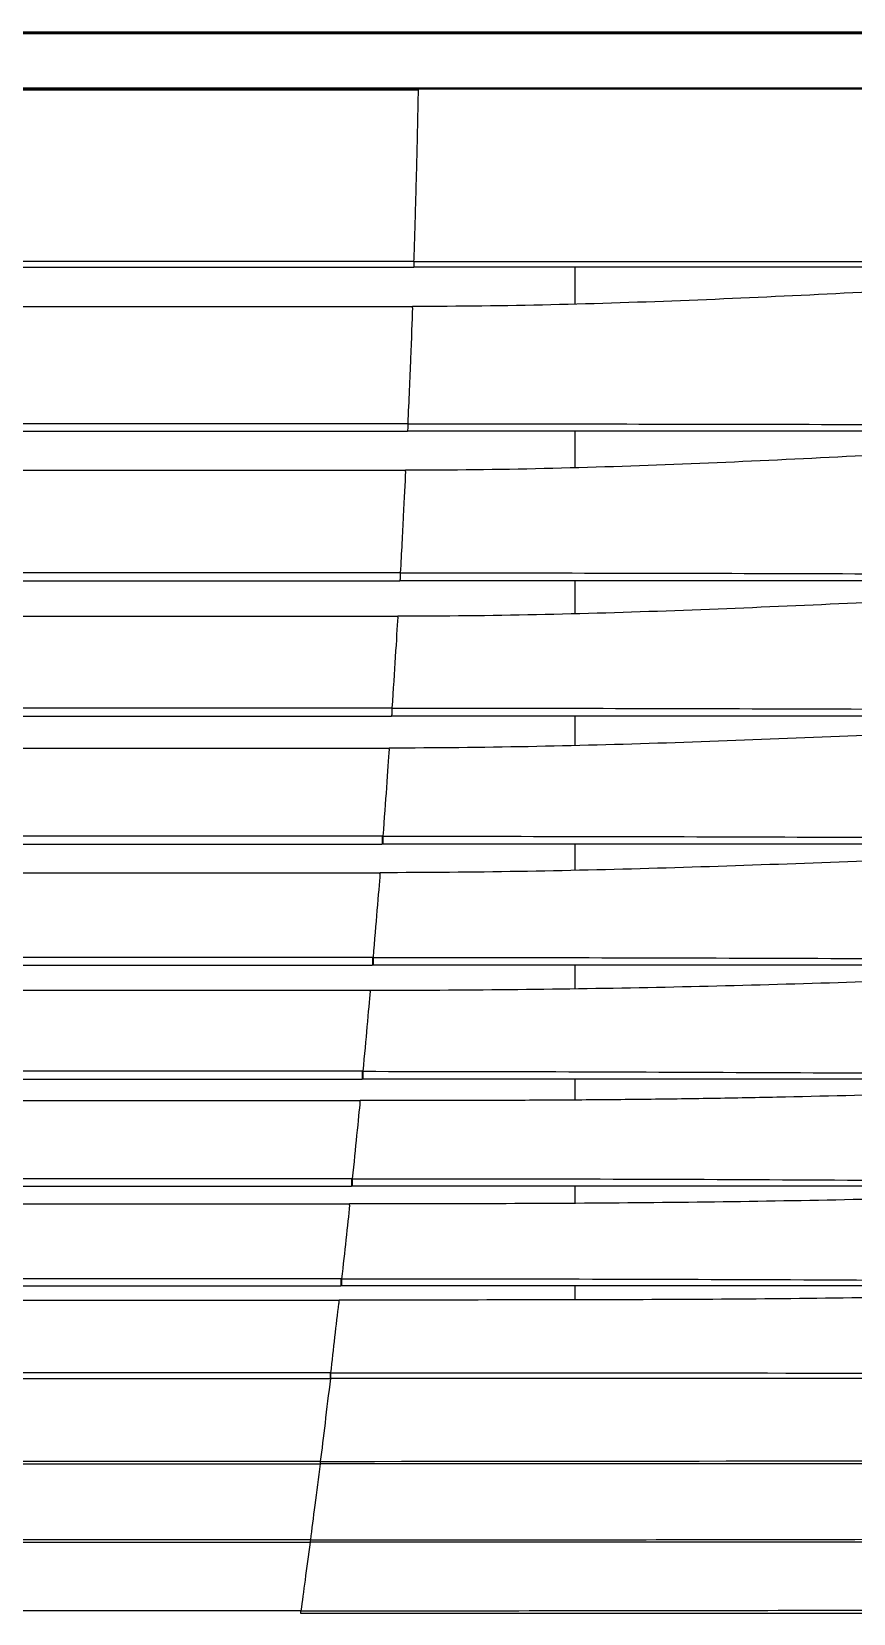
# Model space of a CAD drawing. Header units: millimetres. Extents: x 11242 to 497835, y 4200 to 105100.
# Drawn here: x 254177.9 to 254293.3, y 23047 to 23269.1 of the extents above; entities that cross this region are included whole.
import ezdxf

# ---------------------------------------------------------------- set-up
doc = ezdxf.new("R2010")
doc.units = ezdxf.units.MM
doc.header["$LTSCALE"] = 200
for name, color, linetype in [('# LG-AIRCON', 240, 'Continuous'), ('# 냉난방설비', 4, 'Continuous'), ('도어표현', 4, 'Continuous')]:
    doc.layers.add(name, color=color, linetype=linetype)

# ---------------------------------------------------------------- blocks, each defined once
blk = doc.blocks.new('A$C7F214049')
at = {"layer": '# LG-AIRCON', "color": 0}
for p, q in [((923.8, 189.8), (236.16, 189.8)), ((236.16, 189), (923.8, 189)), ((946.38, 189), (946.38, 183.88)), ((797.28, 183.5), (923.59, 183.5)), ((922.92, 167.02), (237.04, 167.02)), ((237.08, 166), (922.88, 166)), ((946.38, 166), (946.38, 160.85)), ((797.28, 160.5), (922.59, 160.5)), ((921.87, 146.1), (238.09, 146.1)), ((238.15, 145), (921.81, 145)), ((946.38, 145), (946.38, 140.36)), ((797.28, 140), (921.51, 140)), ((920.71, 127.11), (239.25, 127.11)), ((239.33, 126), (920.63, 126)), ((946.38, 125.98), (946.38, 121.84)), ((797.28, 121.5), (920.32, 121.5)), ((919.34, 109.12), (240.62, 109.12)), ((240.62, 108), (919.34, 108)), ((946.38, 107.98), (946.38, 104.34)), ((797.28, 104), (919.03, 104)), ((917.96, 92.11), (242, 92.11)), ((242, 91), (917.96, 91)), ((946.38, 91), (946.38, 87.73)), ((797.28, 87.5), (917.65, 87.5)), ((916.51, 76.11), (243.45, 76.11)), ((243.45, 75), (916.51, 75)), ((946.38, 74.99), (946.38, 72.08)), ((797.28, 72), (916.22, 72)), ((915.03, 61.03), (244.93, 61.03)), ((244.93, 60), (915.03, 60)), ((946.38, 60), (946.38, 57.62)), ((797.28, 57.5), (914.72, 57.5)), ((913.53, 46.98), (246.43, 46.98)), ((246.43, 46), (913.53, 46)), ((946.38, 46), (946.38, 44.06)), ((797.28, 44), (913.28, 44)), ((912.09, 33.76), (247.87, 33.76)), ((247.87, 33), (912.09, 33)), ((910.64, 21.35), (249.32, 21.35)), ((249.36, 21), (910.6, 21)), ((909.24, 10.33), (250.72, 10.33)), ((250.76, 10), (909.2, 10)), ((907.91, 0.36), (252.05, 0.36))]:
    blk.add_line(p, q, dxfattribs=at)
for points, knots in [([(580, 222.08), (580.13, 222.08), (580.27, 222.08), (580.93, 222.08), (581.47, 222.08), (584.13, 222.08), (586.27, 222.08), (596.93, 222.08), (605.47, 222.08), (648.13, 222.08), (682.27, 222.08), (785.86, 222.08), (855.33, 222.07), (924.79, 222.08)], [0, 0, 0, 0, 0.00116, 0.00116, 0.005801, 0.005801, 0.024363, 0.024363, 0.098611, 0.098611, 0.395603, 0.395603, 1, 1, 1, 1]), ([(580, 222), (676.56, 222), (773.13, 222), (893.83, 222), (917.97, 222), (966.25, 222), (990.39, 222), (1038.62, 222), (1062.72, 222), (1098.83, 222), (1110.87, 222), (1128.91, 222), (1134.92, 222), (1146.94, 222), (1152.95, 222), (1158.95, 222)], [0, 0, 0, 0, 0.5, 0.5, 0.625, 0.625, 0.75, 0.75, 0.875, 0.875, 0.9375, 0.9375, 0.96875, 0.96875, 1, 1, 1, 1]), ([(580, 221.94), (676.62, 221.94), (773.24, 221.94), (894.01, 221.94), (918.17, 221.94), (966.48, 221.94), (990.64, 221.94), (1038.91, 221.94), (1063.04, 221.94), (1099.14, 221.94), (1111.16, 221.94), (1129.16, 221.94), (1135.15, 221.94), (1147.12, 221.94), (1153.11, 221.94), (1159.05, 221.94)], [0, 0, 0, 0, 0.5, 0.5, 0.625, 0.625, 0.75, 0.75, 0.875, 0.875, 0.9375, 0.9375, 0.96875, 0.96875, 1, 1, 1, 1]), ([(1158.98, 221.8), (1153.03, 221.8), (1147.05, 221.8), (1135.08, 221.8), (1129.09, 221.8), (1111.11, 221.8), (1099.1, 221.8), (1063.02, 221.8), (1038.89, 221.8), (990.61, 221.8), (966.46, 221.8), (918.15, 221.8), (894, 221.8), (773.23, 221.8), (676.61, 221.8), (580, 221.8)], [0, 0, 0, 0, 0.03125, 0.03125, 0.0625, 0.0625, 0.125, 0.125, 0.25, 0.25, 0.375, 0.375, 0.5, 0.5, 1, 1, 1, 1]), ([(924.79, 222.08), (944.36, 222.08), (963.93, 222.08), (1003.07, 222.08), (1022.63, 222.08), (1061.73, 222.09), (1081.25, 222.08), (1110.48, 222.08), (1120.21, 222.08), (1134.78, 222.08), (1139.63, 222.08), (1149.32, 222.07), (1154.16, 222.05), (1158.98, 222.08)], [0, 0, 0, 0, 0.25, 0.25, 0.5, 0.5, 0.75, 0.75, 0.875, 0.875, 0.9375, 0.9375, 1, 1, 1, 1]), ([(1158.97, 221.94), (1154.15, 221.91), (1149.31, 221.93), (1139.62, 221.94), (1134.77, 221.94), (1120.2, 221.94), (1110.47, 221.94), (1081.25, 221.94), (1061.72, 221.95), (1022.63, 221.94), (1003.07, 221.94), (963.93, 221.94), (944.36, 221.94), (924.79, 221.94)], [0, 0, 0, 0, 0.0625, 0.0625, 0.125, 0.125, 0.25, 0.25, 0.5, 0.5, 0.75, 0.75, 1, 1, 1, 1]), ([(580, 214.2), (676.59, 214.2), (773.19, 214.2), (893.93, 214.2), (918.08, 214.2), (966.38, 214.2), (990.53, 214.2), (1038.79, 214.2), (1062.92, 214.2), (1098.99, 214.2), (1111, 214.2), (1128.98, 214.2), (1134.97, 214.2), (1146.93, 214.2), (1152.91, 214.2), (1158.87, 214.2)], [0, 0, 0, 0, 0.5, 0.5, 0.625, 0.625, 0.75, 0.75, 0.875, 0.875, 0.9375, 0.9375, 0.96875, 0.96875, 1, 1, 1, 1]), ([(1158.83, 214), (1152.88, 214), (1146.9, 214), (1134.94, 214), (1128.95, 214), (1110.97, 214), (1098.96, 214), (1062.89, 214), (1038.76, 214), (990.5, 214), (966.35, 214), (918.06, 214), (893.91, 214), (773.18, 214), (676.59, 214), (580, 214)], [0, 0, 0, 0, 0.03125, 0.03125, 0.0625, 0.0625, 0.125, 0.125, 0.25, 0.25, 0.375, 0.375, 0.5, 0.5, 1, 1, 1, 1]), ([(985.52, 214), (978.88, 214), (967.31, 214), (952.49, 214), (942.75, 214), (937.95, 214), (936.39, 214)], [0, 0, 0, 0, 0.405148, 0.706844, 0.905122, 1, 1, 1, 1]), ([(923.8, 189.8), (941.89, 189.8), (959.98, 189.8), (996.14, 189.8), (1014.22, 189.8), (1032.29, 189.8)], [0, 0, 0, 0, 0.5, 0.5, 1, 1, 1, 1]), ([(1032.29, 189), (1014.22, 189), (996.14, 189), (959.98, 189), (941.89, 189), (923.8, 189)], [0, 0, 0, 0, 0.5, 0.5, 1, 1, 1, 1]), ([(1003.75, 186.38), (1002.89, 186.33), (995.58, 185.94), (981.83, 185.21), (962.47, 184.31), (943.05, 183.67), (930.08, 183.5), (923.59, 183.5)], [0, 0, 0, 0, 0.032047, 0.274035, 0.516024, 0.758012, 1, 1, 1, 1]), ([(923.58, 183.31), (923.52, 181.5), (923.34, 176.71), (923.07, 170.32), (922.92, 167.02)], [0, 0, 0, 0, 0.515547, 1, 1, 1, 1]), ([(922.92, 167.02), (922.93, 166.89), (922.93, 166.59), (922.91, 166.12), (922.89, 166.04), (922.88, 166)], [0, 0, 0, 0, 0.280618, 0.614162, 1, 1, 1, 1]), ([(922.92, 167.02), (941.16, 167.02), (959.39, 167), (995.85, 166.92), (1014.08, 166.87), (1032.29, 166.84)], [0, 0, 0, 0, 0.5, 0.5, 1, 1, 1, 1]), ([(1032.29, 166), (1014.07, 166), (995.83, 166), (959.36, 166), (941.12, 166), (922.88, 166)], [0, 0, 0, 0, 0.5, 0.5, 1, 1, 1, 1]), ([(1002.85, 163.38), (1002, 163.33), (994.68, 162.94), (980.92, 162.21), (961.53, 161.31), (942.1, 160.67), (929.12, 160.5), (922.62, 160.5)], [0, 0, 0, 0, 0.032102, 0.274077, 0.516051, 0.758026, 1, 1, 1, 1]), ([(922.61, 160.33), (922.54, 158.74), (922.33, 154.59), (922.03, 148.99), (921.87, 146.1)], [0, 0, 0, 0, 0.520349, 1, 1, 1, 1]), ([(921.87, 146.1), (921.87, 145.95), (921.87, 145.64), (921.85, 145.13), (921.82, 145.04), (921.81, 145)], [0, 0, 0, 0, 0.283259, 0.616718, 1, 1, 1, 1]), ([(1032.29, 145), (1013.89, 145), (995.48, 145), (958.65, 145), (940.23, 145), (921.81, 145)], [0, 0, 0, 0, 0.5, 0.5, 1, 1, 1, 1]), ([(921.87, 146.1), (940.28, 146.1), (958.69, 146.06), (995.5, 145.96), (1013.9, 145.89), (1032.29, 145.85)], [0, 0, 0, 0, 0.5, 0.5, 1, 1, 1, 1]), ([(1001.81, 142.62), (1000.96, 142.57), (993.63, 142.22), (979.85, 141.56), (960.45, 140.74), (941.01, 140.16), (928.01, 140), (921.52, 140)], [0, 0, 0, 0, 0.032065, 0.274049, 0.516032, 0.758016, 1, 1, 1, 1]), ([(921.51, 139.86), (921.43, 138.51), (921.21, 134.85), (920.88, 129.74), (920.71, 127.11)], [0, 0, 0, 0, 0.523659, 1, 1, 1, 1]), ([(920.71, 127.11), (920.71, 126.96), (920.71, 126.65), (920.69, 126.13), (920.65, 126.04), (920.63, 126)], [0, 0, 0, 0, 0.284, 0.61738, 1, 1, 1, 1]), ([(920.71, 127.11), (939.31, 127.11), (957.91, 127.07), (995.11, 126.96), (1013.71, 126.89), (1032.29, 126.84)], [0, 0, 0, 0, 0.5, 0.5, 1, 1, 1, 1]), ([(1032.29, 126), (1013.7, 126), (995.09, 126), (957.87, 126), (939.25, 126), (920.63, 126)], [0, 0, 0, 0, 0.5, 0.5, 1, 1, 1, 1]), ([(1000.68, 123.85), (999.82, 123.82), (992.49, 123.5), (978.7, 122.9), (959.28, 122.17), (939.82, 121.64), (926.83, 121.5), (920.33, 121.5)], [0, 0, 0, 0, 0.032064, 0.274048, 0.516032, 0.758016, 1, 1, 1, 1]), ([(920.32, 121.35), (920.22, 120.01), (919.97, 116.48), (919.62, 111.62), (919.43, 109.12)], [0, 0, 0, 0, 0.524949, 1, 1, 1, 1]), ([(919.34, 109.12), (919.34, 108.88), (919.34, 108.58), (919.34, 108.14), (919.34, 108), (919.34, 108)], [0, 0, 0, 0, 0.500494, 0.500494, 1, 1, 1, 1]), ([(919.43, 109.12), (938.24, 109.12), (957.06, 109.08), (994.69, 108.95), (1013.5, 108.88), (1032.29, 108.82)], [0, 0, 0, 0, 0.5, 0.5, 1, 1, 1, 1]), ([(919.43, 109.12), (919.43, 108.88), (919.43, 108.58), (919.43, 108.14), (919.43, 108), (919.43, 108)], [0, 0, 0, 0, 0.500706, 0.500706, 1, 1, 1, 1]), ([(1032.29, 108), (1013.5, 108), (994.69, 108), (957.06, 108), (938.24, 108), (919.43, 108)], [0, 0, 0, 0, 0.5, 0.5, 1, 1, 1, 1]), ([(999.44, 106.09), (998.58, 106.06), (991.24, 105.78), (977.44, 105.24), (958.01, 104.59), (938.54, 104.12), (925.54, 104), (919.03, 104)], [0, 0, 0, 0, 0.032091, 0.274084, 0.516078, 0.758071, 1, 1, 1, 1]), ([(919.02, 103.86), (918.92, 102.61), (918.65, 99.23), (918.26, 94.53), (918.05, 92.11)], [0, 0, 0, 0, 0.525626, 1, 1, 1, 1]), ([(917.96, 92.11), (917.96, 91.87), (917.96, 91.58), (917.96, 91.14), (917.96, 91), (917.96, 91)], [0, 0, 0, 0, 0.49967, 0.49967, 1, 1, 1, 1]), ([(918.05, 92.11), (937.1, 92.11), (956.15, 92.06), (994.23, 91.93), (1013.27, 91.84), (1032.29, 91.79)], [0, 0, 0, 0, 0.5, 0.5, 1, 1, 1, 1]), ([(918.05, 92.11), (918.05, 91.87), (918.05, 91.58), (918.05, 91.14), (918.05, 91), (918.05, 91)], [0, 0, 0, 0, 0.500045, 0.500045, 1, 1, 1, 1]), ([(917.66, 87.5), (924.17, 87.5), (937.18, 87.57), (956.64, 87.87), (976.07, 88.35), (989.89, 88.8), (997.23, 89.05), (998.1, 89.08)], [0, 0, 0, 0, 0.241875, 0.483824, 0.725773, 0.967722, 1, 1, 1, 1]), ([(1032.29, 91), (1013.27, 91), (994.23, 91), (956.15, 91), (937.1, 91), (918.05, 91)], [0, 0, 0, 0, 0.5, 0.5, 1, 1, 1, 1]), ([(917.64, 87.35), (917.53, 86.14), (917.24, 82.89), (916.83, 78.4), (916.62, 76.11)], [0, 0, 0, 0, 0.526545, 1, 1, 1, 1]), ([(916.51, 76.11), (916.51, 75.87), (916.51, 75.57), (916.51, 75.14), (916.51, 75), (916.51, 75)], [0, 0, 0, 0, 0.499556, 0.499556, 1, 1, 1, 1]), ([(916.62, 76.11), (935.9, 76.11), (955.19, 76.03), (993.75, 75.86), (1013.03, 75.77), (1032.29, 75.73)], [0, 0, 0, 0, 0.5, 0.5, 1, 1, 1, 1]), ([(916.62, 76.11), (916.62, 75.87), (916.62, 75.57), (916.62, 75.14), (916.62, 75), (916.62, 75)], [0, 0, 0, 0, 0.500425, 0.500425, 1, 1, 1, 1]), ([(1032.29, 75), (1013.03, 75), (993.75, 75), (955.19, 75), (935.9, 75), (916.62, 75)], [0, 0, 0, 0, 0.5, 0.5, 1, 1, 1, 1]), ([(916.21, 71.9), (916.11, 70.78), (915.8, 67.62), (915.36, 63.24), (915.13, 61.03)], [0, 0, 0, 0, 0.528584, 1, 1, 1, 1]), ([(996.69, 73.04), (995.85, 73.01), (988.53, 72.79), (977.99, 72.52), (965.03, 72.28), (955.29, 72.15), (945.54, 72.06), (935.77, 72.02), (926, 72), (919.49, 72), (916.23, 72)], [0, 0, 0, 0, 0.03148, 0.273623, 0.394695, 0.515767, 0.636839, 0.757911, 0.878983, 1, 1, 1, 1]), ([(915.13, 61.03), (934.67, 61.03), (954.2, 61.01), (993.26, 60.8), (1012.78, 60.67), (1032.29, 60.64)], [0, 0, 0, 0, 0.5, 0.5, 1, 1, 1, 1]), ([(1032.29, 60), (1012.78, 60), (993.26, 60), (954.2, 60), (934.67, 60), (915.13, 60)], [0, 0, 0, 0, 0.5, 0.5, 1, 1, 1, 1]), ([(995.28, 58.32), (994.45, 58.3), (987.13, 58.12), (973.32, 57.84), (953.83, 57.6), (937.56, 57.52), (924.54, 57.5), (918.03, 57.5), (914.77, 57.5)], [0, 0, 0, 0, 0.031154, 0.273366, 0.515577, 0.757789, 0.878894, 1, 1, 1, 1]), ([(914.75, 57.31), (914.61, 55.99), (914.28, 52.83), (913.85, 48.91), (913.64, 46.98)], [0, 0, 0, 0, 0.526565, 1, 1, 1, 1]), ([(913.64, 46.98), (933.42, 46.98), (953.2, 46.96), (992.75, 46.79), (1012.53, 46.67), (1032.29, 46.63)], [0, 0, 0, 0, 0.5, 0.5, 1, 1, 1, 1]), ([(1032.29, 46), (1012.52, 46), (992.75, 46), (953.2, 46), (933.42, 46), (913.64, 46)], [0, 0, 0, 0, 0.5, 0.5, 1, 1, 1, 1]), ([(993.85, 44.42), (993.03, 44.4), (985.7, 44.28), (971.87, 44.12), (952.35, 44.02), (932.83, 44), (919.82, 44), (913.32, 44)], [0, 0, 0, 0, 0.030712, 0.273048, 0.515383, 0.757718, 1, 1, 1, 1]), ([(912.05, 33), (911.8, 30.87), (911.31, 26.75), (910.85, 23), (910.64, 21.35)], [0, 0, 0, 0, 0.517301, 1, 1, 1, 1]), ([(910.6, 21), (910.35, 19.02), (909.87, 15.23), (909.43, 11.82), (909.24, 10.33)], [0, 0, 0, 0, 0.517706, 1, 1, 1, 1]), ([(909.2, 10), (908.96, 8.16), (908.5, 4.72), (908.09, 1.68), (907.91, 0.36)], [0, 0, 0, 0, 0.522213, 1, 1, 1, 1]), ([(1032.29, 10), (1017.29, 10), (1002.3, 10), (978.86, 10), (970.42, 10), (944.39, 10), (926.79, 10), (909.2, 10)], [0, 0, 0, 0, 0.365482, 0.365482, 0.571144, 0.571144, 1, 1, 1, 1]), ([(909.24, 10.33), (909.77, 10.33), (910.31, 10.33), (912.97, 10.33), (915.11, 10.33), (932.16, 10.33), (947.07, 10.34), (970.43, 10.37), (978.87, 10.39), (1002.3, 10.42), (1017.29, 10.45), (1032.29, 10.47)], [0, 0, 0, 0, 0.013003, 0.013003, 0.065014, 0.065014, 0.428693, 0.428693, 0.634444, 0.634444, 1, 1, 1, 1]), ([(907.91, 0.36), (915.69, 0.36), (923.46, 0.37), (946.77, 0.39), (962.31, 0.41), (992.25, 0.46), (1006.65, 0.48), (1024.8, 0.51), (1028.54, 0.51), (1032.29, 0.51)], [0, 0, 0, 0, 0.18745, 0.18745, 0.562347, 0.562347, 0.909658, 0.909658, 1, 1, 1, 1]), ([(1032.29, 0), (1028.54, 0), (1024.79, 0), (1006.65, 0), (992.25, 0), (962.31, 0), (946.77, 0), (923.46, 0), (915.69, 0), (907.91, 0)], [0, 0, 0, 0, 0.090349, 0.090349, 0.437662, 0.437662, 0.812555, 0.812555, 1, 1, 1, 1])]:
    blk.add_open_spline(points, degree=3, knots=knots, dxfattribs=at)
for points, degree in [([(580.18, 213.92), (694.93, 213.92), (809.68, 213.94), (924.43, 213.92)], 3), ([(923.8, 189.8), (924.2, 201.88), (924.43, 213.96)], 2), ([(936.39, 214), (932.41, 214), (928.42, 214), (924.43, 214)], 3), ([(994.17, 214), (991.29, 214), (988.4, 214), (985.52, 214)], 3), ([(923.8, 189.8), (923.8, 189.38), (923.8, 189), (923.8, 189)], 3), ([(923.59, 183.5), (923.59, 183.5), (923.59, 183.5), (923.59, 183.5)], 3), ([(923.59, 183.31), (923.59, 183.34), (923.59, 183.38), (923.59, 183.42), (923.59, 183.46), (923.59, 183.5)], 5), ([(922.62, 160.5), (922.61, 160.5), (922.6, 160.5), (922.59, 160.5)], 3), ([(922.62, 160.33), (922.61, 160.38), (922.6, 160.44), (922.59, 160.5)], 3), ([(921.51, 139.86), (921.51, 139.89), (921.51, 139.91), (921.51, 139.94), (921.51, 139.97), (921.51, 140)], 5), ([(921.52, 140), (921.52, 140), (921.51, 140), (921.51, 140)], 3), ([(920.32, 121.35), (920.32, 121.38), (920.32, 121.41), (920.32, 121.44), (920.32, 121.47), (920.32, 121.5)], 5), ([(920.33, 121.5), (920.32, 121.5), (920.32, 121.5), (920.32, 121.5)], 3), ([(919.02, 103.86), (919.03, 103.9), (919.03, 103.95), (919.03, 104)], 3), ([(919.03, 104), (919.03, 104), (919.03, 104), (919.03, 104)], 3), ([(917.65, 87.35), (917.65, 87.4), (917.65, 87.45), (917.66, 87.5)], 3), ([(917.66, 87.5), (917.66, 87.5), (917.65, 87.5), (917.65, 87.5)], 3), ([(916.51, 76.11), (916.55, 76.11), (916.58, 76.11), (916.62, 76.11)], 3), ([(916.62, 75), (916.58, 75), (916.55, 75), (916.51, 75)], 3), ([(930.09, 72.01), (925.47, 72), (920.85, 72), (916.22, 72)], 3), ([(916.23, 72), (916.23, 72), (916.23, 72), (916.22, 72)], 3), ([(916.22, 71.9), (916.22, 71.94), (916.23, 71.97), (916.23, 72)], 3), ([(915.03, 61.03), (915.06, 61.03), (915.1, 61.03), (915.13, 61.03)], 3), ([(915.03, 61.03), (915.03, 60.56), (915.03, 60), (915.03, 60)], 3), ([(915.13, 60), (915.1, 60), (915.06, 60), (915.03, 60)], 3), ([(915.13, 61.03), (915.13, 60.56), (915.13, 60), (915.13, 60)], 3), ([(914.76, 57.31), (914.75, 57.37), (914.73, 57.44), (914.72, 57.5)], 3), ([(914.77, 57.5), (914.75, 57.5), (914.74, 57.5), (914.72, 57.5)], 3), ([(913.53, 46.98), (913.53, 46.51), (913.53, 46), (913.53, 46)], 3), ([(913.53, 46.98), (913.57, 46.98), (913.61, 46.98), (913.64, 46.98)], 3), ([(913.64, 46.98), (913.64, 46.51), (913.64, 46), (913.64, 46)], 3), ([(913.64, 46), (913.61, 46), (913.57, 46), (913.53, 46)], 3), ([(912.14, 33.76), (912.51, 37.14), (912.88, 40.58), (913.26, 43.5)], 3), ([(913.32, 44), (913.31, 44), (913.29, 44), (913.28, 44)], 3), ([(913.28, 43.5), (913.29, 43.67), (913.31, 43.84), (913.32, 44)], 3), ([(912.05, 33), (912.05, 33), (912.05, 33.36), (912.05, 33.76)], 3), ([(912.14, 33.76), (939.4, 33.76), (966.66, 33.78), (993.91, 33.73)], 3), ([(912.14, 33), (912.14, 33), (912.14, 33.36), (912.14, 33.76)], 3), ([(1032.29, 33), (992.24, 33), (952.17, 33), (912.09, 33)], 3), ([(910.64, 21.35), (910.63, 21.14), (910.61, 21), (910.6, 21)], 3), ([(1032.29, 21), (991.73, 21), (951.17, 21), (910.6, 21)], 3), ([(910.64, 21.35), (951.19, 21.35), (991.75, 21.44), (1032.29, 21.51)], 3), ([(909.24, 10.33), (909.22, 10.12), (909.21, 10), (909.2, 10)], 3), ([(907.91, 0), (907.91, 0), (907.91, 0.14), (907.91, 0.36)], 3)]:
    blk.add_open_spline(points, degree=degree, dxfattribs=at)
blk = doc.blocks.new('천장 범례')
at = {"layer": '# 냉난방설비', "color": 8}
blk.add_blockref('A$C7F214049', (73865.82, -4787.92), dxfattribs=at)

msp = doc.modelspace()

# ---------------------------------------------------------------- block references
at = {"layer": '도어표현'}
msp.add_blockref('천장 범례', (179441.99, 27834.88), dxfattribs=at)

doc.saveas('drawing.dxf')
